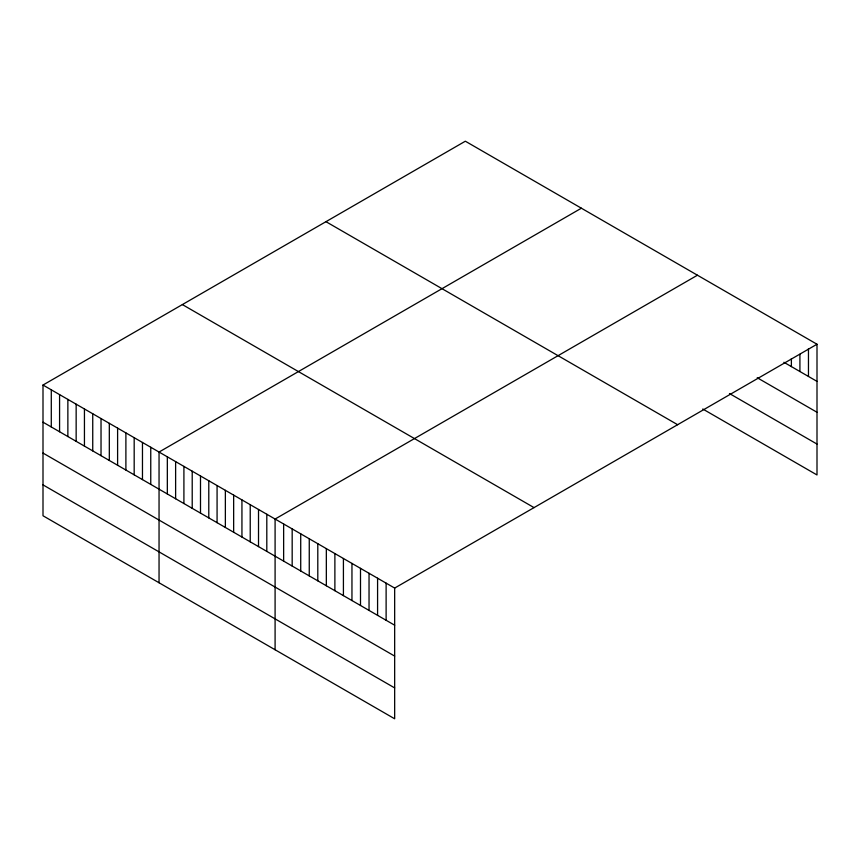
<?xml version="1.0" encoding="UTF-8"?>
<svg xmlns="http://www.w3.org/2000/svg" width="860" height="860" viewBox="0 0 860 860"><rect width="100%" height="100%" fill="white"/><g stroke="black" fill="none" stroke-linecap="round" stroke-linejoin="round"><path stroke-width="1.29" d="M43 385.043L394.665 588.079L394.665 718.788L43 515.763L43 385.043L465.335 141.212L817 344.237L817 474.956L702.77 409.005M581.382 208.206L159.046 452.048L159.046 582.758M697.438 275.211L275.092 519.042L275.092 649.762M394.665 588.079L817 344.237M783.901 362.275L817 381.378M757.219 377.744L817 412.262M729.463 393.536L817 444.072M325.962 221.676L677.626 424.711M182.374 304.58L534.038 507.615M43 422.185L394.665 625.209M43 453.069L394.665 656.094M43 484.879L394.665 687.914M808.464 348.59L808.464 376.454M799.918 354.277L799.918 371.52M791.383 358.631L791.383 366.586M386.118 583.144L386.118 620.286M377.583 578.21L377.583 615.351M369.037 573.287L369.037 610.417M360.501 568.353L360.501 605.494M351.955 563.418L351.955 600.559M343.419 558.495L343.419 595.625M334.884 553.561L334.884 590.702M326.338 548.626L326.338 585.767M317.802 543.703L317.802 580.833M309.256 538.769L309.256 575.91M300.721 533.834L300.721 570.976M292.174 528.911L292.174 566.041M283.639 523.976L283.639 561.118M266.804 514.259L266.804 551.4M258.516 509.475L258.516 546.616M250.228 504.691L250.228 541.832M241.939 499.907L241.939 537.038M233.651 495.113L233.651 532.254M225.363 490.329L225.363 527.47M217.075 485.545L217.075 522.687M208.786 480.762L208.786 517.903M200.498 475.978L200.498 513.108M192.21 471.183L192.21 508.325M183.911 466.399L183.911 503.541M175.623 461.616L175.623 498.757M167.334 456.832L167.334 493.973M150.758 447.254L150.758 484.395M142.47 442.47L142.47 479.611M134.181 437.686L134.181 474.827M125.893 432.902L125.893 470.044M117.605 428.119L117.605 465.26M109.317 423.335L109.317 460.465M101.028 418.54L101.028 455.682M92.74 413.757L92.74 450.898M84.441 408.973L84.441 446.114M76.153 404.189L76.153 441.331M67.865 399.406L67.865 436.547M59.577 394.611L59.577 431.752M51.288 389.827L51.288 426.969"/></g></svg>
